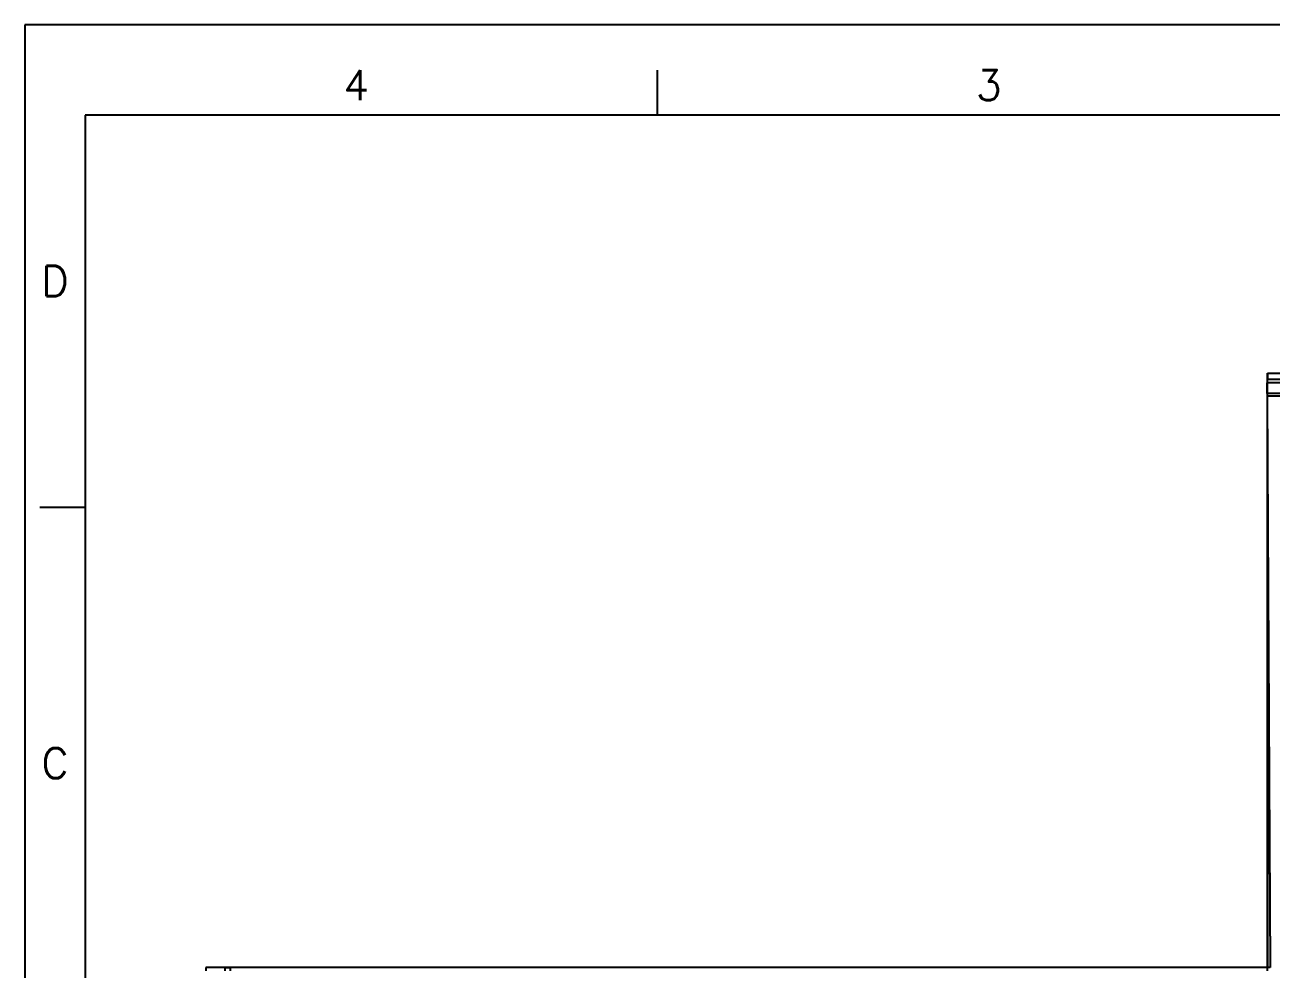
# Model space of a CAD drawing. Header units: inches. Extents: x -3457 to 3579, y -2730 to 2631.
# Drawn here: x -3457 to 8, y 7 to 2631 of the extents above; entities that cross this region are included whole.
import ezdxf
from ezdxf.enums import TextEntityAlignment as Align

# ---------------------------------------------------------------- set-up
doc = ezdxf.new("R2010")
doc.units = ezdxf.units.IN
doc.header["$MEASUREMENT"] = 0
doc.layers.add('Title Block', color=7, linetype='Continuous')
doc.styles.add('Roman', font='romans')

# ---------------------------------------------------------------- blocks, each defined once
blk = doc.blocks.new('ANSI_border_C')
at = {"layer": 'Title Block'}
for p, q in [((0, 16), (0, 0)), ((21, 16), (0, 16)), ((5.25, 15.25), (5.25, 15.625)), ((0.5, 15.25), (0.5, 0.75)), ((20.5, 15.25), (0.5, 15.25)), ((0.125, 12), (0.5, 12))]:
    blk.add_line(p, q, dxfattribs=at)
at = {"layer": 'Title Block', "style": 'Roman'}
for s, p in [('4', (2.75, 15.5)), ('3', (8, 15.5)), ('D', (0.25, 13.875)), ('C', (0.25, 9.875))]:
    blk.add_text(s, height=0.25, dxfattribs=at).set_placement(p, align=Align.MIDDLE_CENTER)

msp = doc.modelspace()

# ---------------------------------------------------------------- linework, layer by layer
for p, q in [((-1.7, 1663.5), (-1.7, 1646.4)), ((-1.7, 1663.5), (2996.2, 1663.5)), ((-1.7, 1636.1), (-1.7, 1663.5)), ((-2.8, 1606.9), (-2.8, 1636.1)), ((-1.7, 1636.1), (-2.8, 1636.1)), ((-2.8, 1636.1), (-2.7, 1606.9)), ((-1.7, 1646.4), (2815.7, 1646.4)), ((-1.7, 1636.1), (-1.7, 1646.4)), ((-1.7, 1636.1), (-1.7, 1636.1)), ((2815.7, 1636.1), (-1.7, 1636.1)), ((-1.7, 1606.9), (-1.7, 1636.1)), ((-1.7, 1606.9), (-1.7, 1636.1)), ((-2.8, 1606.9), (-2.8, 1598.9)), ((-2.7, 1606.9), (-2.8, 1606.9)), ((-2.8, 1606.9), (-2.8, 1598.9)), ((-2.8, 1598.9), (-2.8, 1598.9)), ((-2.7, 1598.9), (-2.8, 1598.9)), ((-2.8, 1598.9), (-1.7, 1393.5)), ((-2.8, 1598.9), (-1.7, 1398.8)), ((-1.7, 1606.9), (-2.7, 1606.9)), ((-2.7, 1606.9), (-2.7, 1598.9)), ((-2.7, 1598.9), (-1.7, 1418.2)), ((-1.7, 1598.9), (-2.7, 1598.9)), ((-1.7, 1606.9), (-1.7, 1606.9)), ((-1.7, 1598.9), (-1.7, 1606.9)), ((2815.7, 1606.9), (-1.7, 1606.9)), ((-1.7, 1598.9), (-1.7, 1606.9)), ((-1.7, 1414.8), (-1.7, 1598.9)), ((-1.7, 1598.9), (-1.7, 1598.9)), ((2815.7, 1598.9), (-1.7, 1598.9)), ((-1.7, 1418.2), (-1.7, 1598.9)), ((-1.7, 1418.2), (-1.7, 1414.8)), ((-1.7, 1398.8), (-1.7, 1418.2)), ((-1.7, 1414.8), (5.6, 11.4)), ((-1.7, 1395.4), (-1.7, 1414.8)), ((-1.7, 1398.8), (-1.7, 1395.4)), ((-1.7, 1393.5), (-1.7, 1398.8)), ((-1.7, 1395.4), (5.5, 11.4)), ((-1.7, 1390.1), (-1.7, 1395.4)), ((-1.7, 11.4), (-1.7, 1393.5)), ((-1.7, 1393.5), (-1.7, 1390.1)), ((-1.7, 1390.1), (5.4, 11.4)), ((-1.7, 1390.1), (-1.7, 11.4)), ((-2901, 11.2), (-2953.8, 11.4)), ((-1.7, 11.4), (-2953.8, 11.4)), ((-2953.8, 11.4), (-2953.8, 2.1)), ((-2901, 11.2), (-2886.5, 11.1)), ((-2901, 11.2), (-2901, 2.1)), ((-1.7, 11.2), (-2901, 11.2)), ((-1.7, 11.1), (-2886.5, 11.1)), ((-2886.5, 11.1), (-2886.5, 2.1)), ((-1.7, 11.4), (-1.7, 11.4)), ((-1.7, 11.2), (-1.7, 11.4)), ((-1.7, 11.2), (-1.7, 11.4)), ((5.4, 11.4), (-1.7, 11.4)), ((5.4, 11.2), (-1.7, 11.2)), ((-1.7, 11.1), (-1.7, 11.2)), ((-1.7, 11.1), (-1.7, 11.2)), ((-1.7, 11.2), (-1.7, 11.2)), ((-1.7, 2.1), (-1.7, 11.1)), ((-1.7, 2.1), (-1.7, 11.1)), ((5.4, 11.1), (-1.7, 11.1)), ((-1.7, 11.1), (-1.7, 11.1)), ((5.4, 11.4), (5.4, 11.2)), ((5.5, 11.4), (5.4, 11.4)), ((5.5, 11.2), (5.4, 11.1)), ((5.5, 11.2), (5.4, 11.2)), ((5.4, 11.2), (5.4, 11.1)), ((5.5, 11.2), (5.6, 11.4)), ((5.5, 11.4), (5.5, 11.2)), ((5.6, 11.4), (5.5, 11.4))]:
    msp.add_line(p, q)

# ---------------------------------------------------------------- block references
at = {"xscale": 335.062265514707, "yscale": 335.062265514707, "zscale": 335.062265514707}
msp.add_blockref('ANSI_border_C', (-3456.9, -2729.7), dxfattribs=at)

doc.saveas('drawing.dxf')
